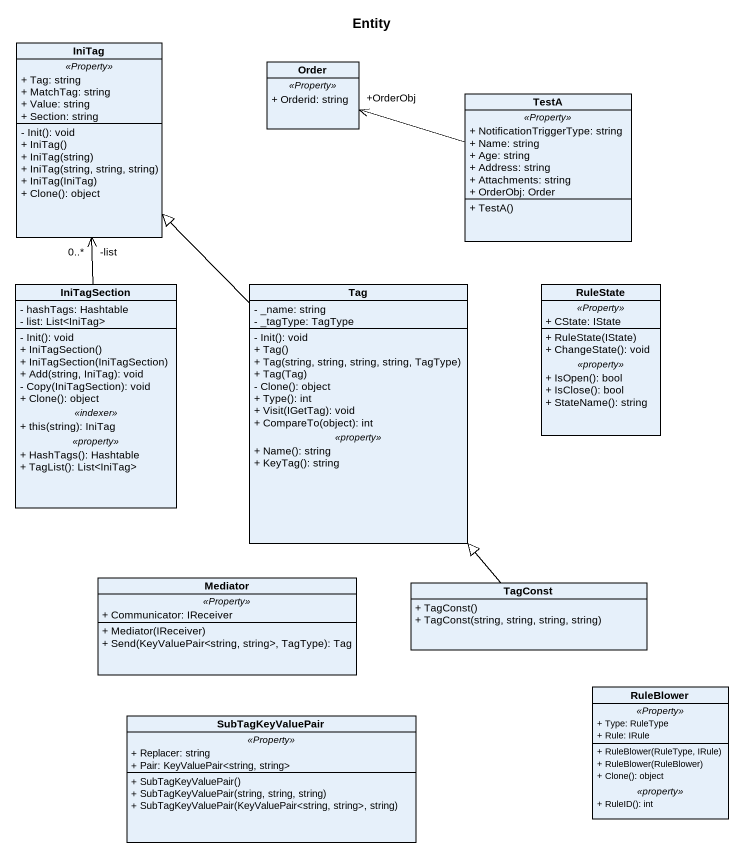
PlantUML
@startuml
title Entity
hide circle
hide empty members
skinparam classAttributeIconSize 0
class IniTag {
  .. <<Property>> ..
  + Tag: string
  + MatchTag: string
  + Value: string
  + Section: string
  --
  - Init(): void
  + IniTag()
  + IniTag(string)
  + IniTag(string, string, string)
  + IniTag(IniTag)
  + Clone(): object
}
class Order {
  .. <<Property>> ..
  + Orderid: string
}
class TestA {
  .. <<Property>> ..
  + NotificationTriggerType: string
  + Name: string
  + Age: string
  + Address: string
  + Attachments: string
  + OrderObj: Order
  --
  + TestA()
}
class IniTagSection {
  - hashTags: Hashtable
  - list: List<IniTag>
  --
  - Init(): void
  + IniTagSection()
  + IniTagSection(IniTagSection)
  + Add(string, IniTag): void
  - Copy(IniTagSection): void
  + Clone(): object
  .. <<indexer>> ..
  + this(string): IniTag
  .. <<property>> ..
  + HashTags(): Hashtable
  + TagList(): List<IniTag>
}
class Tag {
  - _name: string
  - _tagType: TagType
  --
  - Init(): void
  + Tag()
  + Tag(string, string, string, string, TagType)
  + Tag(Tag)
  - Clone(): object
  + Type(): int
  + Visit(IGetTag): void
  + CompareTo(object): int
  .. <<property>> ..
  + Name(): string
  + KeyTag(): string
}
class RuleState {
  .. <<Property>> ..
  + CState: IState
  --
  + RuleState(IState)
  + ChangeState(): void
  .. <<property>> ..
  + IsOpen(): bool
  + IsClose(): bool
  + StateName(): string
}
class Mediator {
  .. <<Property>> ..
  + Communicator: IReceiver
  --
  + Mediator(IReceiver)
  + Send(KeyValuePair<string, string>, TagType): Tag
}
class TagConst {
  + TagConst()
  + TagConst(string, string, string, string)
}
class RuleBlower {
  .. <<Property>> ..
  + Type: RuleType
  + Rule: IRule
  --
  + RuleBlower(RuleType, IRule)
  + RuleBlower(RuleBlower)
  + Clone(): object
  .. <<property>> ..
  + RuleID(): int
}
class SubTagKeyValuePair {
  .. <<Property>> ..
  + Replacer: string
  + Pair: KeyValuePair<string, string>
  --
  + SubTagKeyValuePair()
  + SubTagKeyValuePair(string, string, string)
  + SubTagKeyValuePair(KeyValuePair<string, string>, string)
}
TestA -left-> "+OrderObj" Order
IniTagSection -up-> "-list\n0..*" IniTag
Tag -up-|> IniTag
TagConst -up-|> Tag
@enduml
